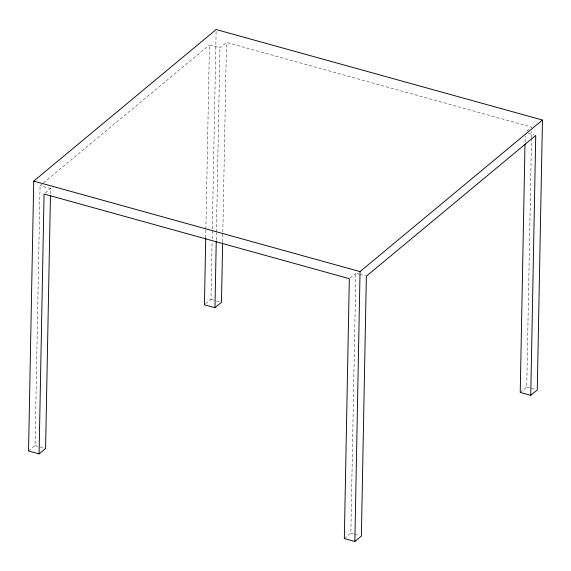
<?xml version="1.0" encoding="UTF-8"?>
<svg xmlns="http://www.w3.org/2000/svg" width="571" height="571" viewBox="0 0 571 571"><rect width="100%" height="100%" fill="white"/><g stroke="black" fill="none" stroke-linecap="round" stroke-linejoin="round"><path stroke-width="0.43" stroke-dasharray="2.85 2.14" d="M28.55 450.962L35.067 445.544L40.056 185.682L42.796 183.398M50.476 193.94L50.583 188.601L40.056 185.682M205.724 238.057L205.881 230.049M205.895 229.164L209.436 44.938L219.956 47.857L226.473 42.447L531.729 127.119L525.87 131.987M205.746 303.722L210.956 299.397L212.055 242.39M212.119 238.828L212.291 229.927M212.312 229.035L216.109 31.312M216.266 240.091L216.409 232.968M216.423 232.083L219.956 47.857M222.647 241.797L222.818 232.897M222.833 232.004L226.473 42.447M344.334 538.546L350.851 533.136L355.84 273.266L359.073 274.166M525.027 142.322L525.149 136.091M520.231 392.398L526.74 386.981L531.508 138.689M531.53 137.797L531.644 131.566M43.482 182.827L209.436 44.938M45.366 192.927L50.583 188.601M349.973 278.141L355.84 273.266M528.453 133.428L534.121 134.999M359.887 274.394L365.554 275.964M210.956 299.397L215.817 300.739M216.623 300.967L221.484 302.316M526.74 386.981L535.648 389.451M35.067 445.544L39.113 446.672M39.92 446.893L45.587 448.463M350.851 533.136L354.084 534.035M354.898 534.256L359.751 535.605"/><path stroke-width="0.86" d="M524.992 144.099L520.231 392.398L530.752 395.318L537.268 389.9L542.45 120.038L216.138 29.535L33.732 181.1L28.55 450.962L39.078 453.881L45.587 448.463L50.441 195.717M39.078 453.881L44.067 194.012L349.324 278.684L344.334 538.546L354.862 541.465L361.372 536.055L366.361 276.186L535.741 135.448L530.752 395.318M205.724 238.057L204.447 304.807L214.967 307.726L221.484 302.316L222.633 242.689M214.967 307.726L216.252 240.976M354.862 541.465L360.044 271.603L542.45 120.038M33.732 181.1L360.044 271.603"/></g></svg>
